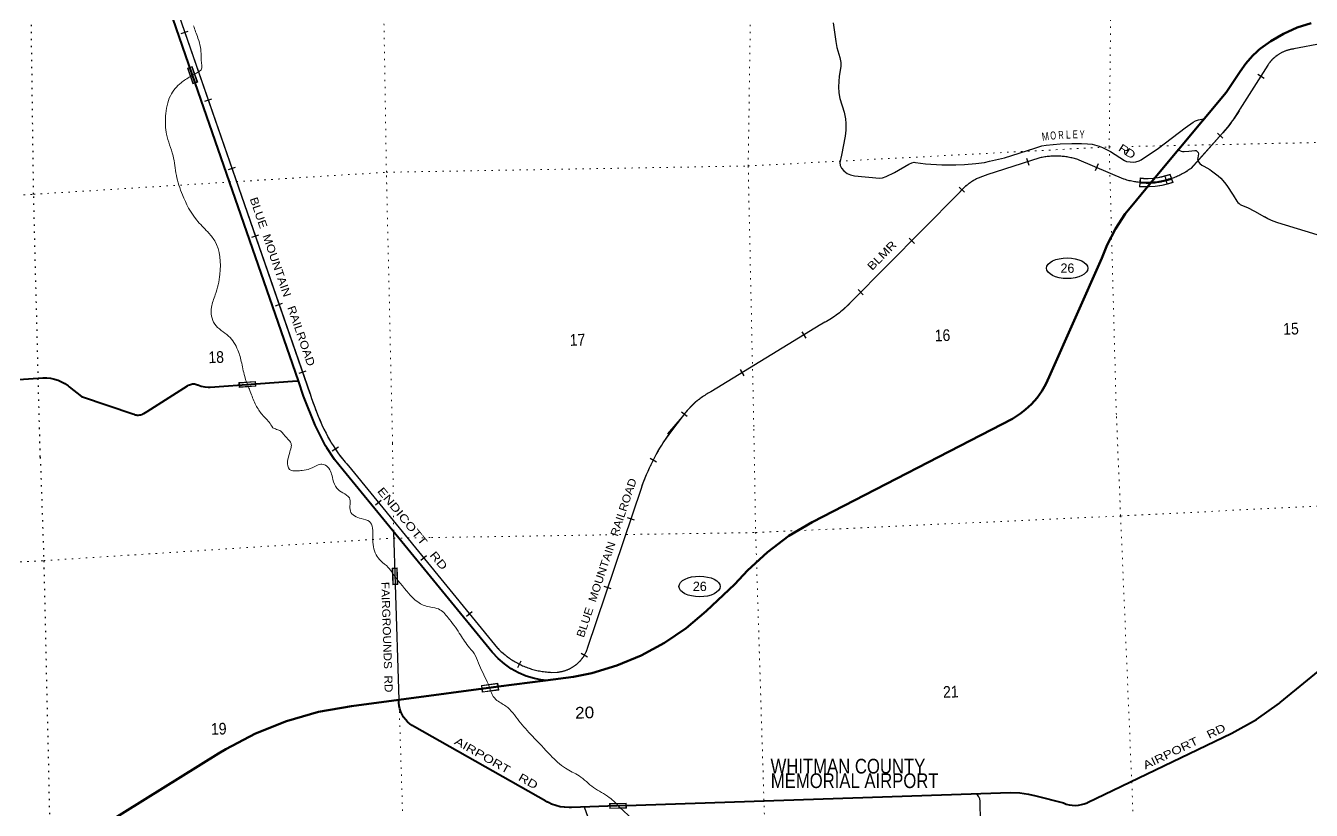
# Model space of a CAD drawing. Header units: feet. Extents: x 751810 to 1010326, y -353855 to -161247.
# Drawn here: x 889489 to 908761, y -217042 to -205284 of the extents above; entities that cross this region are included whole.
import ezdxf
from ezdxf.enums import TextEntityAlignment as Align

# ---------------------------------------------------------------- set-up
doc = ezdxf.new("R2010")
doc.units = ezdxf.units.FT
doc.header["$LTSCALE"] = 70
doc.linetypes.add('DOTTED', pattern=[1.5, 0.3, -1.2])
for name, color, linetype, lineweight in [('17', 7, 'Continuous', 25), ('23', 7, 'Continuous', 70), ('26', 7, 'Continuous', 40), ('29', 7, 'Continuous', 25), ('31', 7, 'Continuous', 13), ('34', 7, 'Continuous', 25), ('36', 7, 'Continuous', 13), ('39', 7, 'Continuous', 13), ('59', 7, 'Continuous', 13), ('6', 7, 'DOTTED', 25), ('61', 7, 'Continuous', 13), ('7', 7, 'DOTTED', 13)]:
    doc.layers.add(name, color=color, linetype=linetype, lineweight=lineweight)
doc.layers.add('27', color=7, linetype='Continuous')
doc.layers.add('30', color=7, linetype='Continuous')

msp = doc.modelspace()

# ---------------------------------------------------------------- linework, layer by layer
at = {"layer": '17'}
for centre in [(905101.49, -208918.64), (899590.42, -213688.03)]:
    msp.add_ellipse(centre, major_axis=(-309.24, 1), ratio=0.500121, dxfattribs=at)
at = {"layer": '23'}
for points in [[(904281.07, -211174.41), (904402.67, -211093.38), (904477.99, -211036.59), (904568.65, -210954.05), (904650.17, -210862.49), (904721.68, -210762.9), (904782.39, -210656.38), (904831.63, -210544.11), (905622.35, -208766.46), (905700.95, -208569.51), (905823.58, -208330.06), (905970.57, -208104.74), (906140.31, -207896.03), (906421.2, -207558.9), (907482.77, -206284.79), (907694.67, -205972.28), (907781.25, -205849.4), (907880.2, -205736.24), (907951.59, -205669.22), (907976.64, -205645.7), (908001.59, -205627.42), (908155.03, -205515), (908346.16, -205403.62), (908547.89, -205312.83), (908758, -205243.62)], [(897279.26, -215095.61), (897700.82, -215039.75), (897973.82, -214985.01), (898352.12, -214873.28), (898716.67, -214722.61), (899063.47, -214534.67), (899388.72, -214311.51), (899688.87, -214055.57), (900120.44, -213655.05), (900308.92, -213447.24), (900606.44, -213172.56), (900931.03, -212930.49), (901279.15, -212723.68), (904281.07, -211174.41)], [(895083.51, -215386.54), (896573.96, -215189.06), (897279.26, -215095.61)], [(890141.66, -217584.32), (892377.96, -216193.42), (892488.66, -216125.12), (892931.26, -215890.85), (893395.92, -215704.12), (893877.56, -215566.99), (894370.89, -215480.96), (895083.51, -215386.54)]]:
    msp.add_lwpolyline(points, dxfattribs=at)
at = {"layer": '26'}
for points in [[(892030.92, -206142.19), (891553.48, -204763.59), (891484.99, -204572.72), (891324.98, -204218.43), (888927.19, -199955.24)], [(892939.31, -210650.19), (893559.05, -210605.78), (893576.32, -210604.54), (892030.92, -206142.19)], [(887210.83, -210735.95), (889746.25, -210562.85), (889804.02, -210562.2), (889861.54, -210567.6), (889918.18, -210578.98), (889973.31, -210596.22), (890026.35, -210619.13), (890076.7, -210647.46), (890123.81, -210680.89), (890139.56, -210693.84), (890327.57, -210839.2), (891108.34, -211107.4), (891125.53, -211113.21), (891143.23, -211117.2), (891161.25, -211119.32), (891179.4, -211119.54), (891197.47, -211117.86), (891215.26, -211114.3), (891232.59, -211108.9), (891249.25, -211101.72), (891257.98, -211096.82), (891282.78, -211079.99), (891307.98, -211064.13), (891916.26, -210681.5), (891929.15, -210672.89), (891942.86, -210665.67), (891957.25, -210659.92), (891972.17, -210655.71), (891987.44, -210653.09), (892002.91, -210652.07), (892018.4, -210652.68), (892033.73, -210654.9), (892048.76, -210658.71), (892063.3, -210664.07), (892069.1, -210666.72), (892120.7, -210684.21), (892173.06, -210694.42), (892226.21, -210699.1), (892253.45, -210699.33), (892939.31, -210650.19)], [(893984.3, -211580.37), (893829.71, -211270.58), (893655.63, -210833.54), (893576.32, -210604.54)], [(897279.26, -215095.61), (897252.9, -215092.39), (897237.2, -215090.48), (897113.72, -215066.65), (896993.41, -215030.05), (896877.58, -214981.07), (896767.5, -214920.26), (896664.39, -214848.27), (896569.36, -214765.89), (896483.47, -214674.04), (894248.86, -211944.45), (894116.76, -211784.28), (894002.12, -211611.18), (893984.3, -211580.37)], [(898490.16, -216970.52), (904253.42, -216776.83), (904389.18, -216782.11), (904523.64, -216801.55), (904629.35, -216827.19), (905045.33, -216932.65), (905088.18, -216948.5), (905132.46, -216959.78), (905177.67, -216966.38), (905223.32, -216968.21), (905268.91, -216965.26), (905313.95, -216957.56), (905357.93, -216945.2), (905400.38, -216928.31), (905407.29, -216925.06), (907568.63, -215886.99), (907939.2, -215679.81), (908286.07, -215435.04), (908294.12, -215428.69), (909413.08, -214512.69)], [(898490.16, -216970.52), (897672.93, -216997.99), (897634.93, -216999.77), (897567.61, -216997.41), (897500.9, -216988.02), (897435.54, -216971.71), (897372.25, -216948.67), (897336.71, -216931.33), (897299.1, -216912.98), (897286.71, -216905), (895318.84, -215792.89), (895281.37, -215771.42), (895244.71, -215745.09), (895211.01, -215715.08), (895180.63, -215681.71), (895153.9, -215645.34), (895131.12, -215606.38), (895112.54, -215565.26), (895098.36, -215522.41), (895088.73, -215478.32), (895083.77, -215433.47), (895083.66, -215413.34), (895083.51, -215386.54)]]:
    msp.add_lwpolyline(points, dxfattribs=at)
at = {"layer": '29'}
for points in [[(901594.96, -205241.1), (901632.5, -205520.65), (901649.18, -205612.45), (901690.88, -205762.65), (901707.57, -205835.67), (901707.56, -205896.17), (901682.54, -206042.2), (901674.2, -206200.75), (901678.37, -206288.38), (901695.05, -206376), (901757.61, -206580.44), (901776.38, -206680.58), (901782.63, -206751.51), (901782.63, -206847.48), (901774.29, -206939.27), (901720.08, -207222.99)], [(905173.19, -207047.76), (905317.06, -207047.76), (905404.64, -207051.93), (905473.45, -207060.28), (905510.99, -207068.62), (905581.89, -207087.4), (905631.93, -207108.26), (905750.79, -207168.76), (905959.31, -207302.28), (905990.59, -207316.88), (906046.89, -207325.22), (906090.68, -207327.31), (906128.21, -207323.14), (906178.26, -207310.62), (906211.62, -207293.93), (906472.27, -207120.78), (906868.46, -206814.1), (906989.41, -206728.57), (907026.94, -206709.79), (907070.73, -206695.19), (907143.71, -206680.59)], [(901720.08, -207222.99), (901690.88, -207335.66), (901697.14, -207377.38), (901720.08, -207419.1), (901753.44, -207460.83), (901803.49, -207498.38), (901853.53, -207519.24), (901911.92, -207531.76), (902287.25, -207569.31), (902331.04, -207565.14), (902387.35, -207544.28), (902512.46, -207481.69), (902729.32, -207356.52), (902773.11, -207337.74), (902806.47, -207329.4), (902829.41, -207331.48), (902975.38, -207352.35), (903221.43, -207369.04), (903429.94, -207371.12), (903563.41, -207364.86), (903730.21, -207350.26), (903859.51, -207331.48), (903938.74, -207314.79), (904159.78, -207264.73), (904618.52, -207118.69), (904722.77, -207085.31), (904785.34, -207072.8), (904993.86, -207056.11), (905173.19, -207047.76)], [(906767.09, -207145.52), (906811.13, -207165.62), (906828.84, -207170.84), (906855.96, -207170.83), (906924.76, -207162.49), (907016.51, -207154.15), (907035.29, -207155.18), (907051.96, -207166.66), (907063.44, -207182.31), (907068.64, -207202.13), (907058.22, -207262.63), (907057.18, -207281.4), (907058.22, -207296), (907070.73, -207323.13), (907089.5, -207348.16), (907120.77, -207373.2), (907147.89, -207388.84), (907193.75, -207412.84), (907238.6, -207440.99), (907266.74, -207460.82), (907364.74, -207531.75), (907405.41, -207569.3), (907458.58, -207631.89), (907492.99, -207680.91), (907587.86, -207825.9), (907646.25, -207913.53), (907660.86, -207933.33), (907679.62, -207948.97), (907696.3, -207961.49), (907715.06, -207971.94), (907804.72, -208007.4), (907911.07, -208061.65), (908058.27, -208149.39)], [(909570.07, -208576.48), (909466.64, -208581.1), (909422.86, -208581.12), (909366.55, -208572.77), (909260.21, -208543.56), (908259.31, -208238.98), (908188.41, -208213.95), (908111.25, -208178.45), (908058.27, -208149.39)], [(895003.56, -212869.05), (895028.67, -213660.33), (895083.52, -215388.34)], [(903800.14, -217216.16), (903795.97, -216907.52), (903791.81, -216867.89), (903779.3, -216840.78), (903746.47, -216793.87)], [(897860.23, -216989.86), (897915.82, -217147.34), (897957.51, -217237.01), (898015.88, -217343.37), (898495.29, -218085.78)]]:
    msp.add_lwpolyline(points, dxfattribs=at)
at = {"layer": '31'}
for p, q in [((895057.67, -213409.27), (895065.31, -213659.16)), ((895065.31, -213659.16), (894990.35, -213661.45))]:
    msp.add_line(p, q, dxfattribs=at)
msp.add_lwpolyline([(894990.35, -213661.45), (894982.71, -213411.56), (895057.67, -213409.27)], dxfattribs=at)
msp.add_lwpolyline([(894998.1, -213653.21), (894990.94, -213419.31), (895049.91, -213417.5), (895057.07, -213651.4)], close=True, dxfattribs=at)
at = {"layer": '34', "lineweight": 13}
for p, q in [((891647.97, -204730.86), (893750.12, -210800.81)), ((908924.6, -205547.16), (908499.54, -205630.78)), ((908107.62, -205874.6), (907722.77, -206480.96)), ((907424.94, -206899.23), (906956.83, -207421.49)), ((904690.81, -207263.48), (903897.86, -207519.63)), ((905949.14, -207581.47), (905280.79, -207295.71)), ((903472.73, -207798.74), (901868.3, -209418.03)), ((901406.79, -209760.73), (899757.47, -210770.76)), ((899329.25, -211146.69), (899108.39, -211399.95)), ((899046.77, -211534.65), (899157.27, -211376.61)), ((894326.24, -211881.1), (896560.85, -214610.69)), ((897917.74, -214597.78), (898718.91, -212213.79)), ((897376.14, -214975.93), (897457.16, -214973.06))]:
    msp.add_line(p, q, dxfattribs=at)
at = {"layer": '34'}
for p, q in [((891820.79, -205401.33), (891925.31, -205365.13)), ((907958.98, -206008.95), (908052.37, -206068.22)), ((892174.14, -206413.64), (892278.66, -206377.45)), ((907352.2, -206896.31), (907434.57, -206970.14)), ((904493.57, -207270.97), (904527.57, -207376.23)), ((905563.63, -207355.62), (905520.15, -207457.32)), ((892527, -207440.5), (892631.52, -207404.3)), ((906568.95, -207548.53), (906597.02, -207655.52)), ((903481.32, -207703.32), (903561.21, -207779.81)), ((892880.34, -208452.82), (892984.86, -208416.62)), ((902732.84, -208469.48), (902811.41, -208547.33)), ((901966.76, -209238.94), (902045.33, -209316.79)), ((893233.2, -209479.68), (893337.72, -209443.48)), ((901124.91, -209870.62), (901182.67, -209964.95)), ((900197.59, -210435.44), (900255.35, -210529.77)), ((893586.55, -210491.99), (893691.07, -210455.8)), ((899318.27, -211071.16), (899406.46, -211137.92)), ((894066.54, -211535.62), (894097.69, -211574.57)), ((894084.03, -211655.37), (894178.3, -211597.49)), ((898943.92, -211825.71), (898847.63, -211771.27)), ((894730.41, -212463.37), (894815.99, -212393.3)), ((898615.91, -212696.42), (898511.06, -212661.19)), ((895411.63, -213291.36), (895497.21, -213221.3)), ((898267.55, -213724.81), (898162.7, -213689.58)), ((896097.41, -214133.18), (896183, -214063.11)), ((896864.43, -214900.4), (896913.83, -214801.44)), ((897911.75, -214748.79), (897817.58, -214690.77))]:
    msp.add_line(p, q, dxfattribs=at)
for points in [[(891649.07, -204730.67), (893751.16, -210800.46), (893752, -210802.97), (893773.78, -210870.35), (893796.99, -210936.83), (893821.35, -211002.95), (893846.6, -211069.23), (893873.28, -211134.61), (893900.99, -211199.25), (893929.59, -211264.02), (893959.62, -211327.92), (893990.67, -211391.08), (894023.01, -211454.24), (894056.27, -211516.28), (894066.95, -211535.99)], [(908924.77, -205548.25), (908499.71, -205631.87), (908490.24, -205633.05), (908480.88, -205634.44), (908471.55, -205635.99), (908462.17, -205637.66), (908452.88, -205639.54), (908443.65, -205641.56), (908434.38, -205643.71), (908425.2, -205646.06), (908416.09, -205648.57), (908406.95, -205651.25), (908397.92, -205654.08), (908388.91, -205657.01), (908379.94, -205660.16), (908371.08, -205663.46), (908362.25, -205666.92), (908353.49, -205670.48), (908344.74, -205674.27), (908336.12, -205678.14), (908327.53, -205682.23), (908319.05, -205686.41), (908310.6, -205690.75), (908302.27, -205695.25), (908294.02, -205699.9), (908285.83, -205704.66), (908277.72, -205709.61), (908269.69, -205714.68), (908261.77, -205719.9), (908253.92, -205725.2), (908246.22, -205730.72), (908238.56, -205736.34), (908231.03, -205742.05), (908223.59, -205747.92), (908216.27, -205753.93), (908209.01, -205760.11), (908201.87, -205766.32), (908194.87, -205772.74), (908187.98, -205779.25), (908181.16, -205785.86), (908174.53, -205792.57), (908167.96, -205799.47), (908161.52, -205806.43), (908155.25, -205813.53), (908149.04, -205820.66), (908142.97, -205828), (908137.06, -205835.39), (908131.29, -205842.87), (908125.57, -205850.49), (908120.09, -205858.2), (908114.67, -205865.96), (908109.43, -205873.87), (908108.54, -205875.2), (907723.71, -206481.53), (907700.91, -206520.86), (907677.3, -206559.48), (907653.04, -206597.7), (907628.18, -206635.89)], [(907628.18, -206635.89), (907602.55, -206673.35), (907576.37, -206710.18), (907549.62, -206746.99), (907522.09, -206783.06), (907494.02, -206818.5), (907465.13, -206853.79), (907435.84, -206888.23), (907425.77, -206899.96), (906957.57, -207422.31), (906941.67, -207433.84), (906925.69, -207444.87), (906909.5, -207455.63), (906893.1, -207466.28), (906876.52, -207476.5), (906859.84, -207486.39), (906842.93, -207496.16), (906825.84, -207505.51), (906808.65, -207514.52), (906791.18, -207523.33), (906773.68, -207531.72), (906756.05, -207539.95), (906738.15, -207547.82), (906720.24, -207555.29), (906702.14, -207562.47), (906683.99, -207569.42), (906665.57, -207576.01), (906647.2, -207582.28), (906628.58, -207588.2), (906609.99, -207593.81), (906591.21, -207599.14), (906572.41, -207604.08), (906553.5, -207608.67), (906534.56, -207613.02), (906515.43, -207616.95), (906496.28, -207620.62), (906477.09, -207623.9), (906457.87, -207626.93), (906438.56, -207629.47), (906419.21, -207631.76), (906399.9, -207633.75), (906380.49, -207635.39), (906361.06, -207636.63), (906341.52, -207637.54), (906322.1, -207638.22), (906302.59, -207638.42), (906283.14, -207638.3), (906263.64, -207637.94), (906244.28, -207637.19), (906224.74, -207636.03), (906205.32, -207634.64), (906185.97, -207632.77), (906166.64, -207630.76), (906147.23, -207628.26), (906128.02, -207625.47), (906108.87, -207622.35), (906089.59, -207618.92), (906070.56, -207615.03), (906051.54, -207610.99), (906032.6, -207606.48), (906013.61, -207601.72), (905994.92, -207596.62), (905976.21, -207591.1), (905957.62, -207585.37), (905948.75, -207582.5), (905280.4, -207296.74), (905262.68, -207290.71), (905244.9, -207285.11), (905226.99, -207279.82), (905208.93, -207274.69), (905190.83, -207270), (905172.72, -207265.65), (905154.44, -207261.47), (905136.12, -207257.73), (905117.8, -207254.32), (905099.27, -207251.19), (905080.83, -207248.43), (905062.33, -207245.87), (905043.69, -207243.71), (905025.14, -207241.94), (905006.49, -207240.47), (904987.87, -207239.23), (904969.11, -207238.39), (904950.49, -207237.83), (904931.72, -207237.68), (904913.09, -207237.79), (904894.34, -207238.21), (904875.7, -207239.01), (904857.04, -207240.14), (904838.43, -207241.52), (904819.77, -207243.32), (904801.15, -207245.37), (904782.62, -207247.79), (904764.13, -207250.45), (904745.69, -207253.58), (904727.29, -207256.96), (904709.02, -207260.61), (904691.1, -207264.54), (903898.17, -207520.68), (903884.59, -207524.37), (903871.2, -207528.32)], [(903871.2, -207528.32), (903857.88, -207532.52), (903844.5, -207536.89), (903831.31, -207541.54), (903818.23, -207546.42), (903805.13, -207551.46), (903792.19, -207556.8), (903779.39, -207562.35), (903766.56, -207568.15), (903753.96, -207574.14), (903741.39, -207580.29), (903728.91, -207586.75), (903716.65, -207593.39), (903704.46, -207600.28), (903692.37, -207607.3), (903680.37, -207614.62), (903668.57, -207622.06), (903656.84, -207629.81), (903645.31, -207637.68), (903633.84, -207645.78), (903622.6, -207654.07), (903611.49, -207662.57), (903600.5, -207671.21), (903589.67, -207680.13), (903578.96, -207689.19), (903568.46, -207698.45), (903558.09, -207707.84), (903547.94, -207717.49), (903537.92, -207727.28), (903528.1, -207737.19), (903518.41, -207747.3), (903508.95, -207757.61), (903499.62, -207768.14), (903490.46, -207778.69), (903481.54, -207789.51), (903473.55, -207799.47), (901869.09, -209418.8), (901849.64, -209439.31), (901829.8, -209459.27), (901809.63, -209478.9), (901789.1, -209498.44), (901768.21, -209517.41), (901747.08, -209535.93), (901725.61, -209554.34), (901703.76, -209572.21), (901681.67, -209589.62), (901659.13, -209606.81), (901636.46, -209623.43), (901613.54, -209639.84), (901590.15, -209655.8), (901566.62, -209671.21), (901542.76, -209686.26), (901518.75, -209700.99), (901494.29, -209715.27), (901469.8, -209729.1), (901444.84, -209742.48), (901419.88, -209755.41), (901407.32, -209761.69), (899758.01, -210771.72), (899739.5, -210781.48), (899721.35, -210791.6), (899703.37, -210802.03), (899685.39, -210812.72), (899667.74, -210823.79), (899650.36, -210835.12), (899632.98, -210846.71), (899615.93, -210858.67), (899599.14, -210870.9), (899582.43, -210883.5), (899566.08, -210896.31), (899549.85, -210909.33), (899533.84, -210922.77), (899518.2, -210936.41), (899502.73, -210950.38), (899487.48, -210964.51), (899472.44, -210979.06), (899457.72, -210993.7), (899443.24, -211008.78), (899429.06, -211023.95), (899415.05, -211039.44), (899401.43, -211055.14), (899388.07, -211071.1), (899374.93, -211087.23), (899362.11, -211103.71), (899349.51, -211120.35), (899337.29, -211137.2), (899330.12, -211147.37), (899156.5, -211376.27)], [(897784.08, -214819.65), (897790.56, -214813.11), (897796.86, -214806.42), (897803.1, -214799.68), (897809.22, -214792.75), (897815.18, -214785.77), (897821.02, -214778.7), (897826.79, -214771.47), (897832.35, -214764.16), (897837.85, -214756.8), (897843.18, -214749.3), (897848.45, -214741.69), (897853.5, -214734.05), (897858.44, -214726.27), (897863.26, -214718.43), (897867.97, -214710.51), (897872.46, -214702.5), (897876.89, -214694.38), (897881.16, -214686.23), (897885.25, -214677.99), (897889.19, -214669.71), (897893.02, -214661.32), (897896.73, -214652.9), (897900.23, -214644.4), (897903.61, -214635.85), (897906.83, -214627.19), (897909.94, -214618.51), (897912.83, -214609.79), (897915.62, -214601.03), (897916.69, -214597.45), (898717.87, -212213.43), (898735.98, -212161.46), (898755.18, -212110.18), (898775.27, -212059.21), (898796.07, -212008.14), (898817.94, -211957.78), (898840.61, -211908.03), (898863.98, -211858.17), (898888.43, -211809.02), (898913.68, -211760.48), (898939.92, -211711.95), (898966.85, -211664.31), (898994.37, -211616.89), (899023.09, -211569.86), (899045.85, -211534.04), (899155.61, -211377.06)], [(894098.66, -211575.89), (894123.51, -211615.78), (894141.49, -211643.47), (894159.77, -211670.65), (894178.57, -211697.57), (894198.07, -211724.13), (894217.72, -211750.3), (894237.92, -211776.22), (894258.79, -211801.78), (894279.82, -211826.94), (894301.25, -211851.72), (894323.39, -211876.14), (894327.08, -211880.39), (896561.67, -214609.96), (896569.03, -214617.61), (896583.51, -214632.35), (896598.25, -214646.62), (896613.12, -214660.77), (896628.34, -214674.59), (896643.8, -214688.3), (896659.4, -214701.53), (896675.36, -214714.55), (896691.45, -214727.34), (896707.77, -214739.89), (896724.34, -214751.99), (896741.17, -214763.97), (896758.11, -214775.6), (896775.31, -214786.89), (896792.63, -214797.83), (896810.2, -214808.54), (896827.89, -214819.02), (896845.83, -214829.03), (896863.89, -214838.82), (896882.21, -214848.25), (896900.65, -214857.46), (896919.22, -214866.2), (896937.92, -214874.7), (896956.75, -214882.87), (896975.82, -214890.68), (896994.91, -214898.14), (897014.23, -214905.37), (897033.59, -214912.13), (897053.17, -214918.66), (897072.78, -214924.73), (897092.5, -214930.56), (897112.24, -214936.04), (897132.23, -214941.16), (897152.23, -214945.83), (897172.25, -214950.25), (897192.51, -214954.33), (897212.66, -214958.06), (897232.94, -214961.43), (897253.35, -214964.34), (897273.65, -214967), (897294.08, -214969.32), (897314.65, -214971.17), (897335.11, -214972.78), (897355.57, -214974.04), (897376.14, -214974.83), (897457.09, -214971.96), (897466.26, -214971.12), (897475.37, -214970.06), (897484.48, -214968.84), (897493.63, -214967.51), (897502.7, -214965.99), (897511.71, -214964.3), (897520.77, -214962.5), (897529.75, -214960.51), (897538.67, -214958.35), (897547.63, -214956.04), (897556.47, -214953.58), (897565.3, -214951.01), (897574.1, -214948.23), (897582.79, -214945.31), (897591.48, -214942.23), (897600.09, -214939.04), (897608.69, -214935.64), (897617.17, -214932.16), (897625.63, -214928.46), (897633.99, -214924.65), (897642.33, -214920.7), (897650.54, -214916.6), (897658.69, -214912.35), (897666.79, -214907.99), (897674.81, -214903.43), (897682.76, -214898.77), (897690.61, -214893.96), (897698.38, -214889.04), (897706.03, -214883.93), (897713.63, -214878.72), (897721.1, -214873.41), (897728.52, -214867.94), (897735.81, -214862.33), (897743.04, -214856.57), (897750.16, -214850.77), (897757.15, -214844.76), (897764.03, -214838.65), (897770.85, -214832.44), (897777.51, -214826.16), (897784.08, -214819.65)]]:
    msp.add_lwpolyline(points, dxfattribs=at)
at = {"layer": '34', "lineweight": 13}
for centre, radius, start, end in [((908564.03, -206171.33), 544.39, 96.80307, 146.96984), ((905467.46, -205190.23), 2598.53, 318.87707, 330.21724), ((904929.56, -208309), 1072.44, 70.88271, 102.86341), ((904103.49, -208296.16), 803.3, 104.83174, 141.74031), ((906297.59, -206522.68), 1114.66, 251.78346, 306.2584), ((900689.87, -208313.16), 1615.37, 296.34718, 316.84519), ((897608.36, -209580.2), 4046.67, 197.59283, 208.90996), ((900308.76, -211830.58), 1194.63, 117.48201, 145.07716), ((895710.92, -210604.01), 1883.53, 211.1162, 222.515), ((901694.03, -213231.34), 3144.32, 147.34319, 161.11825), ((897414.64, -213797.42), 1179.13, 223.60747, 268.12894), ((897411.37, -214446.58), 528.46, 274.97077, 343.37536)]:
    msp.add_arc(centre, radius, start, end, dxfattribs=at)
at = {"layer": '34', "linetype": 'DOTTED', "lineweight": 100}
msp.add_arc((906287.35, -206485.58), 1153.33, 265.11482, 289.31856, dxfattribs=at)
at = {"layer": '39'}
for points in [[(892004.52, -205283.96), (892036.09, -205373.49), (892071.35, -205471.16), (892107.79, -205607.08), (892117.66, -205731.73), (892119.82, -205802.2), (892118.15, -205945.33), (892078.77, -205976.78), (892027.18, -206004.56), (891958.6, -206045.64)], [(891958.6, -206045.64), (891817.45, -206137.98), (891658, -206332.33), (891586.64, -206636.82), (891599.06, -206910.52), (891697.65, -207231.95), (891747.02, -207526.69), (891838.65, -207818.1), (892051.95, -208196.47), (892216.7, -208372.78), (892321.65, -208506.59), (892399.6, -209010.03), (892330.32, -209316.48), (892273.52, -209503.64), (892321.59, -209756.09), (892528.79, -209935.12), (892668.39, -210146.47), (892726.83, -210342.17), (892780.08, -210566.25), (892828.41, -210696.4)], [(892828.34, -210696.17), (892854.83, -210767.49), (892931.03, -210950.56), (893020.17, -211094.93), (893137.16, -211226.36), (893191.01, -211308.34)], [(893191.01, -211308.34), (893213.34, -211320.18), (893250.71, -211333.53), (893312.12, -211361.57), (893358.85, -211412.3), (893420.25, -211479.04), (893466.98, -211545.79), (893470.98, -211576.49), (893467.23, -211600.73)], [(893467.23, -211600.73), (893441.79, -211694.45), (893415.53, -211814.12), (893443.61, -211934.05), (893550.94, -211954.77), (893635.3, -211950.05), (893753.11, -211922.1), (893874.01, -211865.85), (893948.19, -211857.43), (894015.91, -211897.55), (894094.42, -212082.32), (894153.11, -212215.37), (894243.87, -212282.94), (894340.98, -212360.38), (894355.49, -212557.28), (894518.19, -212670.87), (894640.31, -212713.27), (894692.46, -212953.27), (894741.24, -213213.51), (894810.54, -213301.91), (894922.45, -213401.02), (894984.58, -213483.97)], [(894984.58, -213483.97), (895231.08, -213791.88), (895386.66, -213933.9), (895563.85, -213998.7), (895677.41, -214025.26), (895820.53, -214155.6), (895989.06, -214385.81), (896120.23, -214580.98), (896210.42, -214692.88), (896275.48, -214835.79), (896407.4, -215115.51), (896426.87, -215155.48)], [(896426.87, -215155.48), (896536.85, -215381.22), (896687.03, -215481.12), (896881.36, -215700.44), (897084.07, -215929.56), (897357.1, -216216.83), (897578.85, -216413.12), (897783.76, -216525.36), (898002.84, -216701.59), (898237.08, -216849.14), (898405.62, -217012.6)], [(898405.62, -217012.6), (898668.45, -217240.09), (898935.09, -217455.07), (899309.06, -217813.62), (899602.68, -218053.92), (899853.33, -218211.01), (900309.22, -218367.56), (900689.67, -218494.3), (900964.24, -218644.58), (901280.54, -218839.85), (901426.75, -218941.89), (901560.75, -219100.71), (901725.92, -219351.18), (901750.32, -219726.99), (901814.46, -219964.59), (901863.24, -220224.83), (901991.14, -220504.68), (902104.64, -220774.93), (902277.07, -221000.99), (902496.34, -221183.26), (902718.36, -221387.59), (902905.05, -221496.39), (903131.74, -221597.86), (903299.71, -221749.55), (903522.25, -221969.98), (903749.34, -222206.37), (903886.14, -222389.27), (903981.91, -222609.74), (904056.75, -222867.13), (904076.04, -223148.46), (904104, -223387.21), (904101.41, -223466.03)]]:
    msp.add_spline(points, degree=3, dxfattribs=at)
at = {"layer": '59'}
for p, q in [((906689.74, -207631.98), (906645.77, -207509.65)), ((906184.18, -207696.87), (906194.6, -207566.1))]:
    msp.add_line(p, q, dxfattribs=at)
for points in [[(906194.6, -207566.1), (906243.96, -207570.1), (906316.46, -207571.65), (906389.75, -207567.01), (906462.25, -207556.96), (906519.62, -207546.13), (906576.98, -207530.66), (906645.77, -207509.65)], [(906639.9, -207519.39), (906521.41, -207553.93), (906463.54, -207564.86), (906390.55, -207574.98), (906316.63, -207579.66), (906243.55, -207578.09), (906201.93, -207574.71), (906197.84, -207626.09)], [(906197.84, -207626.09), (906225.26, -207628.05), (906244.67, -207629.2), (906263.87, -207629.94), (906283.24, -207630.3), (906302.57, -207630.42), (906321.92, -207630.22), (906341.19, -207629.55), (906360.62, -207628.64), (906379.9, -207627.41), (906399.15, -207625.78), (906418.33, -207623.81), (906437.57, -207621.53), (906456.73, -207619.01), (906475.79, -207616.01), (906494.85, -207612.75), (906513.87, -207609.1), (906532.86, -207605.2), (906551.66, -207600.88), (906658.06, -207568.47), (906639.9, -207519.39)], [(906184.18, -207696.87), (906238.38, -207700.01), (906331.6, -207700.78), (906421.62, -207694.6), (906523.6, -207679.13), (906606.46, -207658.25), (906659.04, -207643.56), (906689.74, -207631.98)], [(906678.5, -207626.64), (906635.35, -207642.09), (906522.02, -207671.28), (906420.74, -207686.64), (906331.36, -207692.78), (906238.64, -207692.01), (906192.8, -207689.35), (906196.57, -207642.03)], [(906196.57, -207642.03), (906224.22, -207644.01), (906243.89, -207645.18), (906263.41, -207645.94), (906283.04, -207646.3), (906302.61, -207646.42), (906322.28, -207646.22), (906341.85, -207645.53), (906361.5, -207644.62), (906381.08, -207643.37), (906400.65, -207641.72), (906420.09, -207639.71), (906439.55, -207637.41), (906459.01, -207634.85), (906478.39, -207631.79), (906497.71, -207628.49), (906516.99, -207624.8), (906536.26, -207620.84), (906555.34, -207616.46), (906615.82, -207601.64), (906663.51, -207586.19), (906678.5, -207626.64)]]:
    msp.add_lwpolyline(points, dxfattribs=at)
for points in [[(896320, -215170.06), (896567.79, -215136.91), (896581.72, -215240.98), (896333.93, -215274.14)], [(896560.92, -215145.89), (896328.98, -215176.92), (896340.79, -215265.15), (896572.73, -215234.11)]]:
    msp.add_lwpolyline(points, close=True, dxfattribs=at)
at = {"layer": '6'}
for points in [[(889706.75, -211747.65), (889607.48, -207810.17), (889534.05, -202316.65), (889525.31, -196103.7)], [(889706.75, -211747.65), (889759.7, -213300.94), (889882.04, -218748.63), (890028.23, -224187.51), (890186.35, -229621.98), (890367.65, -235210.77), (890484.05, -240723.1), (890626, -246216.49), (890814.14, -251645.97), (890905.53, -257193.34), (890919.98, -257506.79)]]:
    msp.add_lwpolyline(points, dxfattribs=at)
at = {"layer": '61'}
for p, q in [((891914.12, -205918.38), (891985, -205893.85)), ((891995.9, -206154.63), (891914.12, -205918.38)), ((892690.6, -210706.17), (892685.23, -210631.37)), ((892939.95, -210688.27), (892690.6, -210706.17)), ((898240.94, -216941.45), (898490.8, -216933.25)), ((898490.8, -216933.25), (898493.26, -217008.21))]:
    msp.add_line(p, q, dxfattribs=at)
for points in [[(891924.29, -205923.32), (891980.06, -205904.02), (892056.6, -206125.15), (892000.83, -206144.45)], [(892693.77, -210638.77), (892927.17, -210622.01), (892931.4, -210680.86), (892698, -210697.62)], [(898251.13, -217008.15), (898249.19, -216949.18), (898483.06, -216941.5), (898485, -217000.47)]]:
    msp.add_lwpolyline(points, close=True, dxfattribs=at)
for points in [[(891985, -205893.85), (892066.77, -206130.09), (891995.9, -206154.63)], [(892685.23, -210631.37), (892934.58, -210613.47), (892939.95, -210688.27)], [(898493.26, -217008.21), (898243.4, -217016.41), (898240.94, -216941.45)]]:
    msp.add_lwpolyline(points, dxfattribs=at)
at = {"layer": '7'}
for p, q in [((906071.8, -207093.27), (910029.83, -207009.49)), ((894997.9, -212298.54), (894987.88, -211541)), ((895570.38, -212954.64), (898181.55, -212914.44))]:
    msp.add_line(p, q, dxfattribs=at)
for points in [[(894987.88, -211541), (894896.32, -207480.18), (894807.03, -202061.72), (894638.49, -195900.03)], [(900185.39, -196896.8), (900397.07, -202016.7), (900319.45, -207385.88), (900404.11, -211327.81)], [(905838.39, -211112.61), (905730.68, -207100.49), (905758.55, -204694.38)], [(878665.82, -208253.93), (884217.89, -208143.26), (889607.48, -207810.17), (894896.32, -207480.18), (900319.45, -207385.88), (905730.68, -207100.49), (905823.14, -207098.53)], [(906314.5, -222497.04), (906126.7, -217999.54), (905902.35, -212631.64), (905838.39, -211112.61)], [(900404.11, -211327.81), (900431.06, -212879.8), (900565.8, -217232.95)], [(898181.55, -212914.44), (900431.06, -212879.8), (905902.35, -212631.64), (910245.43, -212411.73)], [(895021.07, -213411.33), (895006.7, -212963.32), (895002.06, -212613.05)], [(881552.03, -213646.89), (884269.17, -213575.89), (889759.7, -213300.94), (895006.7, -212963.32), (895570.38, -212954.64)], [(896311.14, -257295.97), (896295.82, -256929.66), (896351.29, -251381.6), (896175.54, -245838.95), (896048.16, -240298.77), (895691.43, -234882.77), (895608.66, -229353.24), (895342.49, -223998.77), (895184.93, -218519.98), (895029.06, -213660.33)]]:
    msp.add_lwpolyline(points, dxfattribs=at)

# ---------------------------------------------------------------- texts
at = {"layer": '17'}
for p in [(905104.95, -208986.95), (899593.88, -213756.34)]:
    msp.add_text('26', height=140, dxfattribs=at).set_placement(p, align=Align.CENTER)
at = {"layer": '27'}
for s, rotation, width, p in [('ENDICOTT   RD', 309.306, 1.3, (894752.14, -212262.05)), ('AIRPORT   RD', 25.655, 1.25, (906274.66, -216430.81)), ('AIRPORT   RD', 330.528, 1.3, (895903.32, -216042.79))]:
    msp.add_text(s, height=120, rotation=rotation, dxfattribs=dict(at, width=width)).set_placement(p)
at = {"layer": '30'}
for s, rotation, width, p in [('M', 8.806, 0.8, (904783.7, -207001.06)), ('O', 4.576, 0.7, (904895.78, -206988.72)), ('R', 2.666, 0.7, (905011.24, -206980.22)), ('L', 2.666, 0.8, (905121.2, -206975.1)), ('E', 1, 0.7, (905223.4, -206971.26)), ('Y', 359.274, 0.7, (905323.84, -206973.42)), ('R', 327.368, 1.3, (905920.09, -207188.11)), ('D', 327.368, 1.3, (906015.58, -207249.25))]:
    msp.add_text(s, height=120, rotation=rotation, dxfattribs=dict(at, width=width)).set_placement(p, align=Align.CENTER)
at = {"layer": '30', "width": 1.1}
msp.add_text('FAIRGROUNDS  RD', height=120, rotation=271.818, dxfattribs=at).set_placement((894819.13, -213620.76))
at = {"layer": '34'}
for s, rotation, width, p in [('BLUE  MOUNTAIN   RAILROAD', 289.102, 1.15, (892845.24, -207878.83)), ('BLMR', 45.264, 1.2, (902177.39, -208959.27)), ('BLUE  MOUNTAIN  RAILROAD', 71.424, 1.1, (897854.33, -214462.24))]:
    msp.add_text(s, height=120, rotation=rotation, dxfattribs=dict(at, width=width)).set_placement(p)
at = {"layer": '36', "width": 0.85}
for s, p in [('WHITMAN COUNTY', (900654.72, -216490.62)), ('MEMORIAL AIRPORT', (900658.05, -216708.68))]:
    msp.add_text(s, height=220, dxfattribs=at).set_placement(p)
at = {"layer": '7'}
for s, rotation, width, p in [('16', 1.762, 0.9, (903117.53, -210014.65)), ('15', 1.762, 0.9, (908341.59, -209916.61)), ('17', 1.762, 0.9, (897645.61, -210082.33)), ('18', 1.762, 0.9, (892229.46, -210342.11)), ('21', 1.839, 0.9, (903242.51, -215357.22)), ('20', 1.839, 1.1, (897727.27, -215669.6)), ('19', 1.839, 0.9, (892268.3, -215911.4))]:
    msp.add_text(s, height=175, rotation=rotation, dxfattribs=dict(at, width=width)).set_placement(p)

doc.saveas('drawing.dxf')
